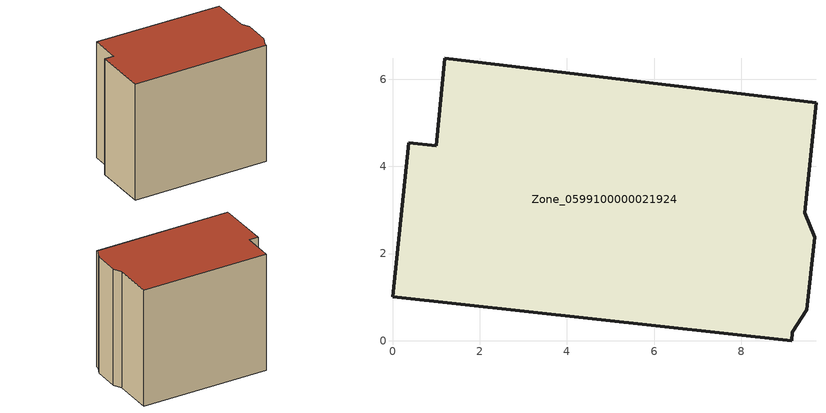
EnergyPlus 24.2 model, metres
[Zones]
Zone_0599100000021924
 floor ground (C_G): 9.15,0 0,1.01 0.37,4.54 1,4.47 1.2,6.48 9.71,5.46 9.45,2.94 9.68,2.38 9.5,0.71 9.17,0.2 z2.8
 wall outside (C_F): 1,4.47 0.37,4.54 0,1.01 9.15,0 9.17,0.2 9.5,0.71 9.68,2.38 9.45,2.94 9.71,5.46 1.2,6.48 1,4.47 z2.8:10.89
 roof outside (C_R): 9.71,5.46 1.2,6.48 1,4.47 0.37,4.54 0,1.01 9.15,0 9.17,0.2 9.5,0.71 9.68,2.38 9.45,2.94 z10.89
[BUILDING]
Pand.0599100000021924: North Axis=0; Terrain=City; Loads Convergence Tolerance Value=0.04; Temperature Convergence Tolerance Value=0.4; Solar Distribution=FullExterior; Maximum Number of Warmup Days=25; Minimum Number of Warmup Days=1
[Site:Location]
Rotterdam.The.Hague.AP_ZH_NLD Design_Conditions: Latitude=51.96; Longitude=4.45; Time Zone=1; Elevation=-4.5
[SITE:GROUNDTEMPERATURE:BUILDINGSURFACE]
18, 18, 18, 18, 18, 18, 18, 18, 18, 18, 18, 18
[MATERIAL] Thermal Absorptance=0.9; Solar Absorptance=0.7; Visible Absorptance=0.7
Name | Roughness | Thickness | Conductivity | Density | Specific Heat
G.TI.1946 | MediumSmooth | 0.15 | 1 | 540 | 1210
F.TI.1946 | Rough | 0.3 | 0.857143 | 1920 | 840
R.TI.1946 | MediumRough | 0.2 | 0.1 | 1500 | 1000
[CONSTRUCTION]
C_G: G.TI.1946
C_F: F.TI.1946
C_R: R.TI.1946
[ZONE]
Zone_0599100000021924: Type=1; Multiplier=1; Ceiling Height=Autocalculate; Volume=Autocalculate; Floor Area=autocalculate; Part of Total Floor Area=Yes
[ZONEINFILTRATION:DESIGNFLOWRATE]
Infil_Zone_0599100000021924: Zone or ZoneList or Space or SpaceList=Zone_0599100000021924; Schedule=AlwaysOn; Design Flow Rate Calculation Method=Flow/Area; Flow Rate per Floor Area=0.003; Constant Term Coefficient=1; Temperature Term Coefficient=0; Velocity Term Coefficient=0; Velocity Squared Term Coefficient=0
[HVACTEMPLATE:ZONE:IDEALLOADSAIRSYSTEM]
Zone_0599100000021924: Maximum Heating Supply Air Temperature=50; Minimum Cooling Supply Air Temperature=13; Maximum Heating Supply Air Humidity Ratio=0.0156; Minimum Cooling Supply Air Humidity Ratio=0.0077; Heating Limit=NoLimit; Cooling Limit=NoLimit; Dehumidification Control Type=ConstantSensibleHeatRatio; Cooling Sensible Heat Ratio=0.7; Dehumidification Setpoint=60; Humidification Control Type=None; Humidification Setpoint=30; Outdoor Air Method=None; Outdoor Air Flow Rate per Person=0.00944; Outdoor Air Flow Rate per Zone Floor Area=0; Outdoor Air Flow Rate per Zone=0; Demand Controlled Ventilation Type=None; Outdoor Air Economizer Type=NoEconomizer; Heat Recovery Type=None; Sensible Heat Recovery Effectiveness=0.7; Latent Heat Recovery Effectiveness=0.65
[ZONECONTROL:THERMOSTAT]
ThermostatControl_Zone_0599100000021924: Zone or ZoneList=Zone_0599100000021924; Control Type Schedule=DualSetpointControlType; Control 1=Thermostat_Zone_0599100000021924; Temperature Difference Between Cutout And Setpoint=0
[THERMOSTATSETPOINT:DUALSETPOINT]
Thermostat_Zone_0599100000021924: Heating Setpoint Temperature Schedule=HeatingSetpoint_Zone_0599100000021924; Cooling Setpoint Temperature Schedule=CoolingSetpoint_Zone_0599100000021924
[SCHEDULE:COMPACT]
HeatingSetpoint_Zone_0599100000021924: Through: 12/31, For: AllDays, Until: 24:00, 21
CoolingSetpoint_Zone_0599100000021924: Through: 12/31, For: AllDays, Until: 24:00, 24
DualSetpointControlType: Through: 12/31, For: AllDays, Until: 24:00, 4
AlwaysOn: Through: 12/31, For: AllDays, Until: 24:00, 1
